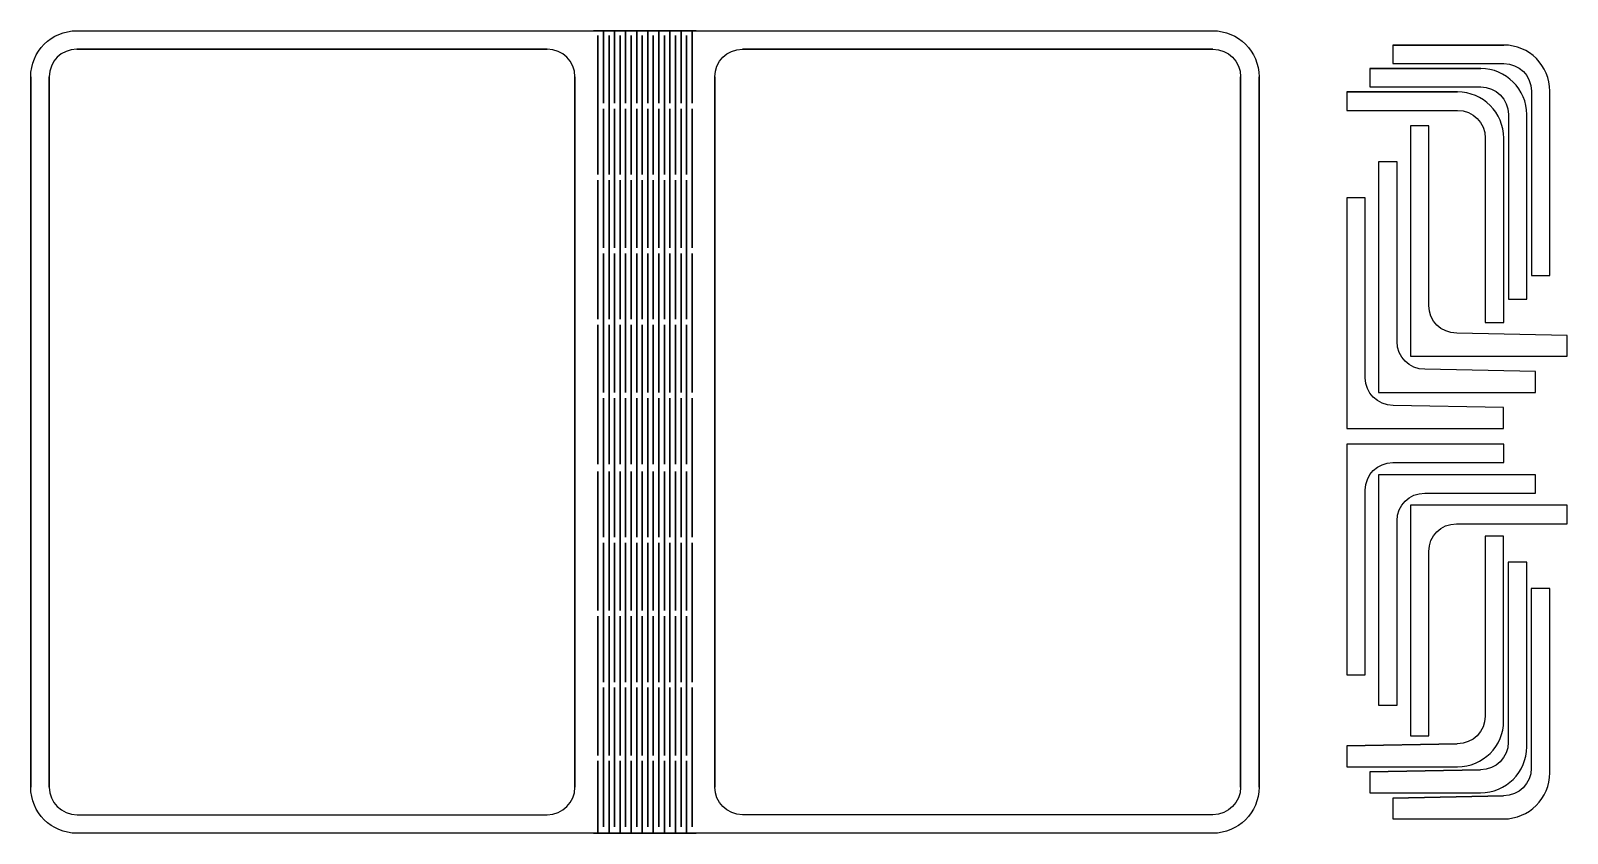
# Model space of a CAD drawing. Extents: x 28 to 400, y 402 to 596.
import ezdxf

# ---------------------------------------------------------------- set-up
doc = ezdxf.new("R2010")
doc.units = 0
doc.layers.add('LAYER_1', color=7, linetype='CONTINUOUS')

msp = doc.modelspace()

# ---------------------------------------------------------------- linework, layer by layer
at = {"layer": 'LAYER_1', "color": 7}
for p, q in [((357.760672, 593.002811), (357.760672, 588.534307)), ((384.571695, 593.002811), (357.760672, 593.002811)), ((357.760672, 593.002811), (357.760672, 593.002811)), ((357.760672, 593.002811), (384.571695, 593.002811)), ((357.760672, 588.534307), (384.571695, 588.534307)), ((378.989081, 587.333519), (352.178058, 587.333519)), ((352.178058, 587.333519), (352.178058, 587.333519)), ((352.178058, 587.333519), (378.989081, 587.333519)), ((352.178058, 587.333519), (352.178058, 582.865015)), ((373.40653, 581.657415), (346.595507, 581.657415)), ((346.595507, 581.657415), (346.595507, 581.657415)), ((346.595507, 581.657415), (373.40653, 581.657415)), ((346.595507, 581.657415), (346.595507, 577.188912)), ((352.178058, 582.865015), (378.989081, 582.865015)), ((391.264608, 581.841393), (391.264608, 537.205567)), ((395.733112, 537.205567), (395.733112, 581.841393)), ((346.595507, 577.188912), (373.40653, 577.188912)), ((366.437758, 573.494231), (361.969286, 573.494231)), ((361.969286, 573.494231), (361.969286, 573.494231)), ((361.969286, 573.494231), (361.969286, 528.868245)), ((366.437758, 529.980449), (366.437758, 573.494231)), ((385.681994, 576.172102), (385.681994, 531.536276)), ((390.150529, 531.536276), (390.150529, 576.172102)), ((380.099443, 570.495998), (380.099443, 525.860172)), ((384.567947, 525.860172), (384.567947, 570.495998)), ((358.762357, 564.758351), (354.293884, 564.758351)), ((354.293884, 564.758351), (354.293884, 564.758351)), ((354.293884, 564.758351), (354.293884, 520.132365)), ((358.762357, 521.244569), (358.762357, 564.758351)), ((351.063963, 556.022468), (346.595491, 556.022468)), ((346.595491, 556.022468), (346.595491, 556.022468)), ((346.595491, 556.022468), (346.595491, 511.396481)), ((351.063963, 512.508686), (351.063963, 556.022468)), ((391.264608, 537.205567), (395.733112, 537.205567)), ((361.969286, 528.868245), (361.969286, 519.931237)), ((385.681994, 531.536276), (390.150529, 531.536276)), ((380.099443, 525.860172), (384.567947, 525.860172)), ((399.922041, 522.75604), (373.1799, 523.277694)), ((399.922041, 517.696985), (399.922041, 522.75604)), ((354.293884, 520.132365), (354.293884, 511.195357)), ((361.969286, 519.931237), (361.969286, 517.696985)), ((361.969286, 517.696985), (364.203522, 517.696985)), ((364.203522, 517.696985), (373.130703, 517.696985)), ((373.130703, 517.696985), (399.922041, 517.696985)), ((392.24664, 514.02016), (365.504498, 514.541814)), ((392.24664, 508.961105), (392.24664, 514.02016)), ((346.595491, 511.396481), (346.595491, 502.459474)), ((354.293884, 511.195357), (354.293884, 508.961105)), ((354.293884, 508.961105), (356.528121, 508.961105)), ((356.528121, 508.961105), (365.455301, 508.961105)), ((384.548246, 505.284277), (357.806105, 505.80593)), ((365.455301, 508.961105), (392.24664, 508.961105)), ((346.595491, 502.459474), (346.595491, 500.225222)), ((384.548246, 500.225222), (384.548246, 505.284277)), ((346.595491, 500.225222), (348.829727, 500.225222)), ((348.829727, 500.225222), (357.756908, 500.225222)), ((357.756908, 500.225222), (384.548246, 500.225222)), ((348.829774, 496.448488), (346.595507, 496.448488)), ((346.595507, 496.448488), (346.595507, 496.448488)), ((346.595507, 496.448488), (346.595507, 494.214236)), ((357.756924, 496.448488), (348.829774, 496.448488)), ((384.567947, 496.448488), (357.756924, 496.448488)), ((384.567947, 491.979984), (384.567947, 496.448488)), ((346.595507, 494.214236), (346.595507, 485.287071)), ((357.756924, 491.979984), (384.567947, 491.979984)), ((356.528168, 489.04034), (354.2939, 489.04034)), ((354.2939, 489.04034), (354.2939, 489.04034)), ((354.2939, 489.04034), (354.2939, 486.806088)), ((365.455317, 489.04034), (356.528168, 489.04034)), ((392.26634, 489.04034), (365.455317, 489.04034)), ((392.26634, 484.571836), (392.26634, 489.04034)), ((346.595507, 485.287071), (346.595507, 440.651245)), ((351.06401, 440.651245), (351.06401, 485.287071)), ((354.2939, 486.806088), (354.2939, 477.878923)), ((365.455317, 484.571836), (392.26634, 484.571836)), ((364.203569, 481.632192), (361.969302, 481.632192)), ((361.969302, 481.632192), (361.969302, 481.632192)), ((361.969302, 481.632192), (361.969302, 479.39794)), ((373.130719, 481.632192), (364.203569, 481.632192)), ((399.941742, 481.632192), (373.130719, 481.632192)), ((399.941742, 477.163688), (399.941742, 481.632192)), ((354.2939, 477.878923), (354.2939, 433.243097)), ((358.762404, 433.243097), (358.762404, 477.878923)), ((361.969302, 479.39794), (361.969302, 470.470775)), ((373.130719, 477.163688), (399.941742, 477.163688)), ((384.548262, 474.132706), (380.079726, 474.132706)), ((380.079726, 474.132706), (380.079726, 430.618924)), ((384.548262, 429.506719), (384.548262, 474.132706)), ((361.969302, 470.470775), (361.969302, 425.834949)), ((366.437805, 425.834949), (366.437805, 470.470775)), ((390.130876, 467.840306), (385.66234, 467.840306)), ((385.66234, 467.840306), (385.66234, 424.326524)), ((390.130876, 423.214319), (390.130876, 467.840306)), ((395.71349, 461.541093), (391.244955, 461.541093)), ((391.244955, 461.541093), (391.244955, 418.027311)), ((395.71349, 416.915107), (395.71349, 461.541093)), ((346.595507, 440.651245), (351.06401, 440.651245)), ((354.2939, 433.243097), (358.762404, 433.243097)), ((373.337616, 423.916168), (346.595507, 423.394514)), ((346.595507, 423.394514), (373.337616, 423.916168)), ((361.969302, 425.834949), (366.437805, 425.834949)), ((346.595507, 423.394514), (346.595507, 423.394514)), ((346.595507, 423.394514), (346.595507, 418.335459)), ((346.595507, 418.335459), (373.386845, 418.335459)), ((378.92023, 417.623768), (352.178089, 417.102115)), ((352.178089, 417.102115), (378.92023, 417.623768)), ((352.178089, 417.102115), (352.178089, 417.102115)), ((352.178089, 417.102115), (352.178089, 412.04306)), ((352.178089, 412.04306), (378.969427, 412.04306)), ((384.502813, 411.324556), (357.760703, 410.802902)), ((357.760703, 410.802902), (384.502813, 411.324556)), ((357.760703, 410.802902), (357.760703, 410.802902)), ((357.760703, 410.802902), (357.760703, 405.743847)), ((357.760703, 405.743847), (384.552041, 405.743847))]:
    msp.add_line(p, q, dxfattribs=at)
for points in [[(164.29877, 596.471023), (189.193601, 596.471023)], [(165.398618, 595.348112), (165.398618, 561.672371)], [(166.73782, 596.471661), (166.73782, 578.959318)], [(168.077023, 595.348112), (168.077023, 561.672371)], [(169.416226, 596.471661), (169.416226, 578.959318)], [(170.755429, 595.348112), (170.755429, 561.672371)], [(172.094631, 596.471661), (172.094631, 578.959318)], [(173.433834, 595.348112), (173.433834, 561.672371)], [(174.773036, 596.471661), (174.773036, 578.959318)], [(176.112239, 595.348112), (176.112239, 561.672371)], [(177.451442, 596.471661), (177.451442, 578.959318)], [(178.790645, 595.348112), (178.790645, 561.672371)], [(180.129847, 596.471661), (180.129847, 578.959318)], [(181.46905, 595.348112), (181.46905, 561.672371)], [(182.808252, 596.471661), (182.808252, 578.959318)], [(184.147455, 595.348112), (184.147455, 561.672371)], [(185.486658, 596.471661), (185.486658, 578.959318)], [(186.82586, 595.348112), (186.82586, 561.672371)], [(188.165063, 596.471661), (188.165063, 578.959318)], [(153.138282, 592.001302), (39.299671, 592.001302)], [(153.138282, 592.001305), (153.138282, 592.001302)], [(200.354111, 592.001302), (314.19272, 592.001302)], [(200.354111, 592.001302), (200.354111, 592.001302)], [(28.137336, 413.449372), (28.137336, 585.309604)], [(32.606742, 585.308389), (32.606742, 413.444446)], [(159.831195, 413.444446), (159.831195, 585.308389)], [(193.661198, 413.444449), (193.661198, 585.308389)], [(320.885633, 585.308389), (320.885633, 413.444449)], [(325.355035, 585.309601), (325.355035, 413.449372)], [(166.73782, 577.612248), (166.73782, 543.936507)], [(169.416226, 577.612248), (169.416226, 543.936507)], [(172.094631, 577.612248), (172.094631, 543.936507)], [(174.773036, 577.612248), (174.773036, 543.936507)], [(177.451442, 577.612248), (177.451442, 543.936507)], [(180.129847, 577.612248), (180.129847, 543.936507)], [(182.808252, 577.612248), (182.808252, 543.936507)], [(185.486658, 577.612248), (185.486658, 543.936507)], [(188.165063, 577.612248), (188.165063, 543.936507)], [(165.398618, 560.32541), (165.398618, 526.649669)], [(168.077023, 560.32541), (168.077023, 526.649669)], [(170.755429, 560.32541), (170.755429, 526.649669)], [(173.433834, 560.32541), (173.433834, 526.649669)], [(176.112239, 560.32541), (176.112239, 526.649669)], [(178.790645, 560.32541), (178.790645, 526.649669)], [(181.46905, 560.32541), (181.46905, 526.649669)], [(184.147455, 560.32541), (184.147455, 526.649669)], [(186.82586, 560.32541), (186.82586, 526.649669)], [(166.73782, 542.589549), (166.73782, 508.913809)], [(169.416226, 542.589549), (169.416226, 508.913809)], [(172.094631, 542.589549), (172.094631, 508.913809)], [(174.773036, 542.589549), (174.773036, 508.913809)], [(177.451442, 542.589549), (177.451442, 508.913809)], [(180.129847, 542.589549), (180.129847, 508.913809)], [(182.808252, 542.589549), (182.808252, 508.913809)], [(185.486658, 542.589549), (185.486658, 508.913809)], [(188.165063, 542.589549), (188.165063, 508.913809)], [(165.398618, 525.302599), (165.398618, 491.626964)], [(168.077023, 525.302599), (168.077023, 491.626964)], [(170.755429, 525.302599), (170.755429, 491.626964)], [(173.433834, 525.302599), (173.433834, 491.626964)], [(176.112239, 525.302599), (176.112239, 491.626964)], [(178.790645, 525.302599), (178.790645, 491.626964)], [(181.46905, 525.302599), (181.46905, 491.626964)], [(184.147455, 525.302599), (184.147455, 491.626964)], [(186.82586, 525.302599), (186.82586, 491.626964)], [(166.73782, 507.566732), (166.73782, 473.891103)], [(169.416226, 507.566732), (169.416226, 473.891103)], [(172.094631, 507.566732), (172.094631, 473.891103)], [(174.773036, 507.566732), (174.773036, 473.891103)], [(177.451442, 507.566732), (177.451442, 473.891103)], [(180.129847, 507.566732), (180.129847, 473.891103)], [(182.808252, 507.566732), (182.808252, 473.891103)], [(185.486658, 507.566732), (185.486658, 473.891103)], [(188.165063, 507.566732), (188.165063, 473.891103)], [(165.398618, 489.830997), (165.398618, 456.155243)], [(168.077023, 489.830997), (168.077023, 456.155243)], [(170.755429, 489.830997), (170.755429, 456.155243)], [(173.433834, 489.830997), (173.433834, 456.155243)], [(176.112239, 489.830997), (176.112239, 456.155243)], [(178.790645, 489.830997), (178.790645, 456.155243)], [(181.46905, 489.830997), (181.46905, 456.155243)], [(184.147455, 489.830997), (184.147455, 456.155243)], [(186.82586, 489.830997), (186.82586, 456.155243)], [(166.73782, 472.544152), (166.73782, 438.868398)], [(169.416226, 472.544152), (169.416226, 438.868398)], [(172.094631, 472.544152), (172.094631, 438.868398)], [(174.773036, 472.544152), (174.773036, 438.868398)], [(177.451442, 472.544152), (177.451442, 438.868398)], [(180.129847, 472.544152), (180.129847, 438.868398)], [(182.808252, 472.544152), (182.808252, 438.868398)], [(185.486658, 472.544152), (185.486658, 438.868398)], [(188.165063, 472.544152), (188.165063, 438.868398)], [(165.398618, 454.808167), (165.398618, 421.132538)], [(168.077023, 454.808167), (168.077023, 421.132538)], [(170.755429, 454.808167), (170.755429, 421.132538)], [(173.433834, 454.808167), (173.433834, 421.132538)], [(176.112239, 454.808167), (176.112239, 421.132538)], [(178.790645, 454.808167), (178.790645, 421.132538)], [(181.46905, 454.808167), (181.46905, 421.132538)], [(184.147455, 454.808167), (184.147455, 421.132538)], [(186.82586, 454.808167), (186.82586, 421.132538)], [(166.73782, 437.521353), (166.73782, 403.8456)], [(169.416226, 437.521353), (169.416226, 403.8456)], [(172.094631, 437.521353), (172.094631, 403.8456)], [(174.773036, 437.521353), (174.773036, 403.8456)], [(177.451442, 437.521353), (177.451442, 403.8456)], [(180.129847, 437.521353), (180.129847, 403.8456)], [(182.808252, 437.521353), (182.808252, 403.8456)], [(185.486658, 437.521353), (185.486658, 403.8456)], [(188.165063, 437.521353), (188.165063, 403.8456)], [(165.398618, 419.785462), (165.398618, 402.274997)], [(168.077023, 419.785462), (168.077023, 402.274997)], [(170.755429, 419.785462), (170.755429, 402.274997)], [(173.433834, 419.785462), (173.433834, 402.274997)], [(176.112239, 419.785462), (176.112239, 402.274997)], [(178.790645, 419.785462), (178.790645, 402.274997)], [(181.46905, 419.785462), (181.46905, 402.274997)], [(184.147455, 419.785462), (184.147455, 402.274997)], [(186.82586, 419.785462), (186.82586, 402.274997)], [(189.193601, 402.278111), (164.29877, 402.278111)]]:
    msp.add_lwpolyline(points, close=True, dxfattribs=at)
for points in [[(28.137336, 585.309604), (28.137336, 591.453394), (33.154974, 596.471023), (39.298753, 596.471023)], [(39.298753, 596.471023), (80.965427, 596.471023), (122.632097, 596.471023), (164.29877, 596.471023)], [(189.193601, 596.471023), (230.860274, 596.471023), (272.526944, 596.471023), (314.193617, 596.471023)], [(314.193617, 596.471023), (320.337394, 596.471023), (325.355035, 591.453394), (325.355035, 585.309601)], [(39.299671, 592.001302), (35.551482, 592.001302), (32.606742, 589.05659), (32.606742, 585.308389)], [(159.831195, 585.308389), (159.831195, 589.05659), (156.886471, 592.001302), (153.138282, 592.001305)], [(193.661198, 585.308389), (193.661198, 589.05659), (196.605925, 592.001302), (200.354111, 592.001302)], [(314.19272, 592.001302), (317.940909, 592.001302), (320.885633, 589.05659), (320.885633, 585.308389)], [(395.733112, 581.841393), (395.733112, 587.985182), (390.715474, 593.002811), (384.571695, 593.002811)], [(384.571695, 588.534307), (388.319884, 588.534307), (391.264608, 585.589595), (391.264608, 581.841393)], [(390.150529, 576.172102), (390.150529, 582.315891), (385.13286, 587.333519), (378.989081, 587.333519)], [(384.567947, 570.495998), (384.567947, 576.639787), (379.550309, 581.657415), (373.40653, 581.657415)], [(378.989081, 582.865015), (382.73727, 582.865015), (385.681994, 579.920304), (385.681994, 576.172102)], [(373.40653, 577.188912), (377.154719, 577.188912), (380.099443, 574.2442), (380.099443, 570.495998)], [(373.1799, 523.277694), (369.379553, 523.352182), (366.437758, 526.232535), (366.437758, 529.980449)], [(365.504498, 514.541814), (361.704152, 514.616302), (358.762357, 517.496654), (358.762357, 521.244569)], [(357.806105, 505.80593), (354.005758, 505.880418), (351.063963, 508.760771), (351.063963, 512.508686)], [(351.06401, 485.287071), (351.06401, 489.035272), (354.008703, 491.979984), (357.756924, 491.979984)], [(358.762404, 477.878923), (358.762404, 481.627124), (361.707128, 484.571836), (365.455317, 484.571836)], [(366.437805, 470.470775), (366.437805, 474.218977), (369.38253, 477.163688), (373.130719, 477.163688)], [(380.079726, 430.618924), (380.079726, 426.871009), (377.137931, 423.990656), (373.337616, 423.916168)], [(373.386845, 418.335459), (379.533585, 418.335459), (384.548262, 423.36293), (384.548262, 429.506719)], [(385.66234, 424.326524), (385.66234, 420.578609), (382.720545, 417.698256), (378.92023, 417.623768)], [(378.969427, 412.04306), (385.116199, 412.04306), (390.130876, 417.07053), (390.130876, 423.214319)], [(391.244955, 418.027311), (391.244955, 414.279397), (388.303159, 411.399044), (384.502813, 411.324556)], [(384.552041, 405.743847), (390.698813, 405.743847), (395.71349, 410.771318), (395.71349, 416.915107)], [(39.298753, 402.278111), (33.152013, 402.278111), (28.137336, 407.305578), (28.137336, 413.449372)], [(32.606742, 413.444446), (32.606742, 409.69654), (35.548553, 406.816194), (39.3489, 406.741706)], [(153.089053, 406.741706), (156.8894, 406.816194), (159.831195, 409.69654), (159.831195, 413.444446)], [(200.403339, 406.741709), (196.602993, 406.816194), (193.661198, 409.696543), (193.661198, 413.444449)], [(320.885633, 413.444449), (320.885633, 409.696543), (317.943838, 406.816194), (314.143491, 406.741709)], [(325.355035, 413.449372), (325.355035, 407.305578), (320.340357, 402.278111), (314.193617, 402.278111)], [(39.3489, 406.741706), (77.262283, 406.747973), (115.175668, 406.744225), (153.089053, 406.741706)], [(314.143491, 406.741709), (276.230109, 406.747977), (238.316724, 406.744229), (200.403339, 406.741709)], [(164.29877, 402.278111), (122.632097, 402.278111), (80.965427, 402.278111), (39.298753, 402.278111)], [(314.193617, 402.278111), (272.526944, 402.278111), (230.860274, 402.278111), (189.193601, 402.278111)]]:
    msp.add_open_spline(points, degree=3, dxfattribs=at)

doc.saveas('drawing.dxf')
